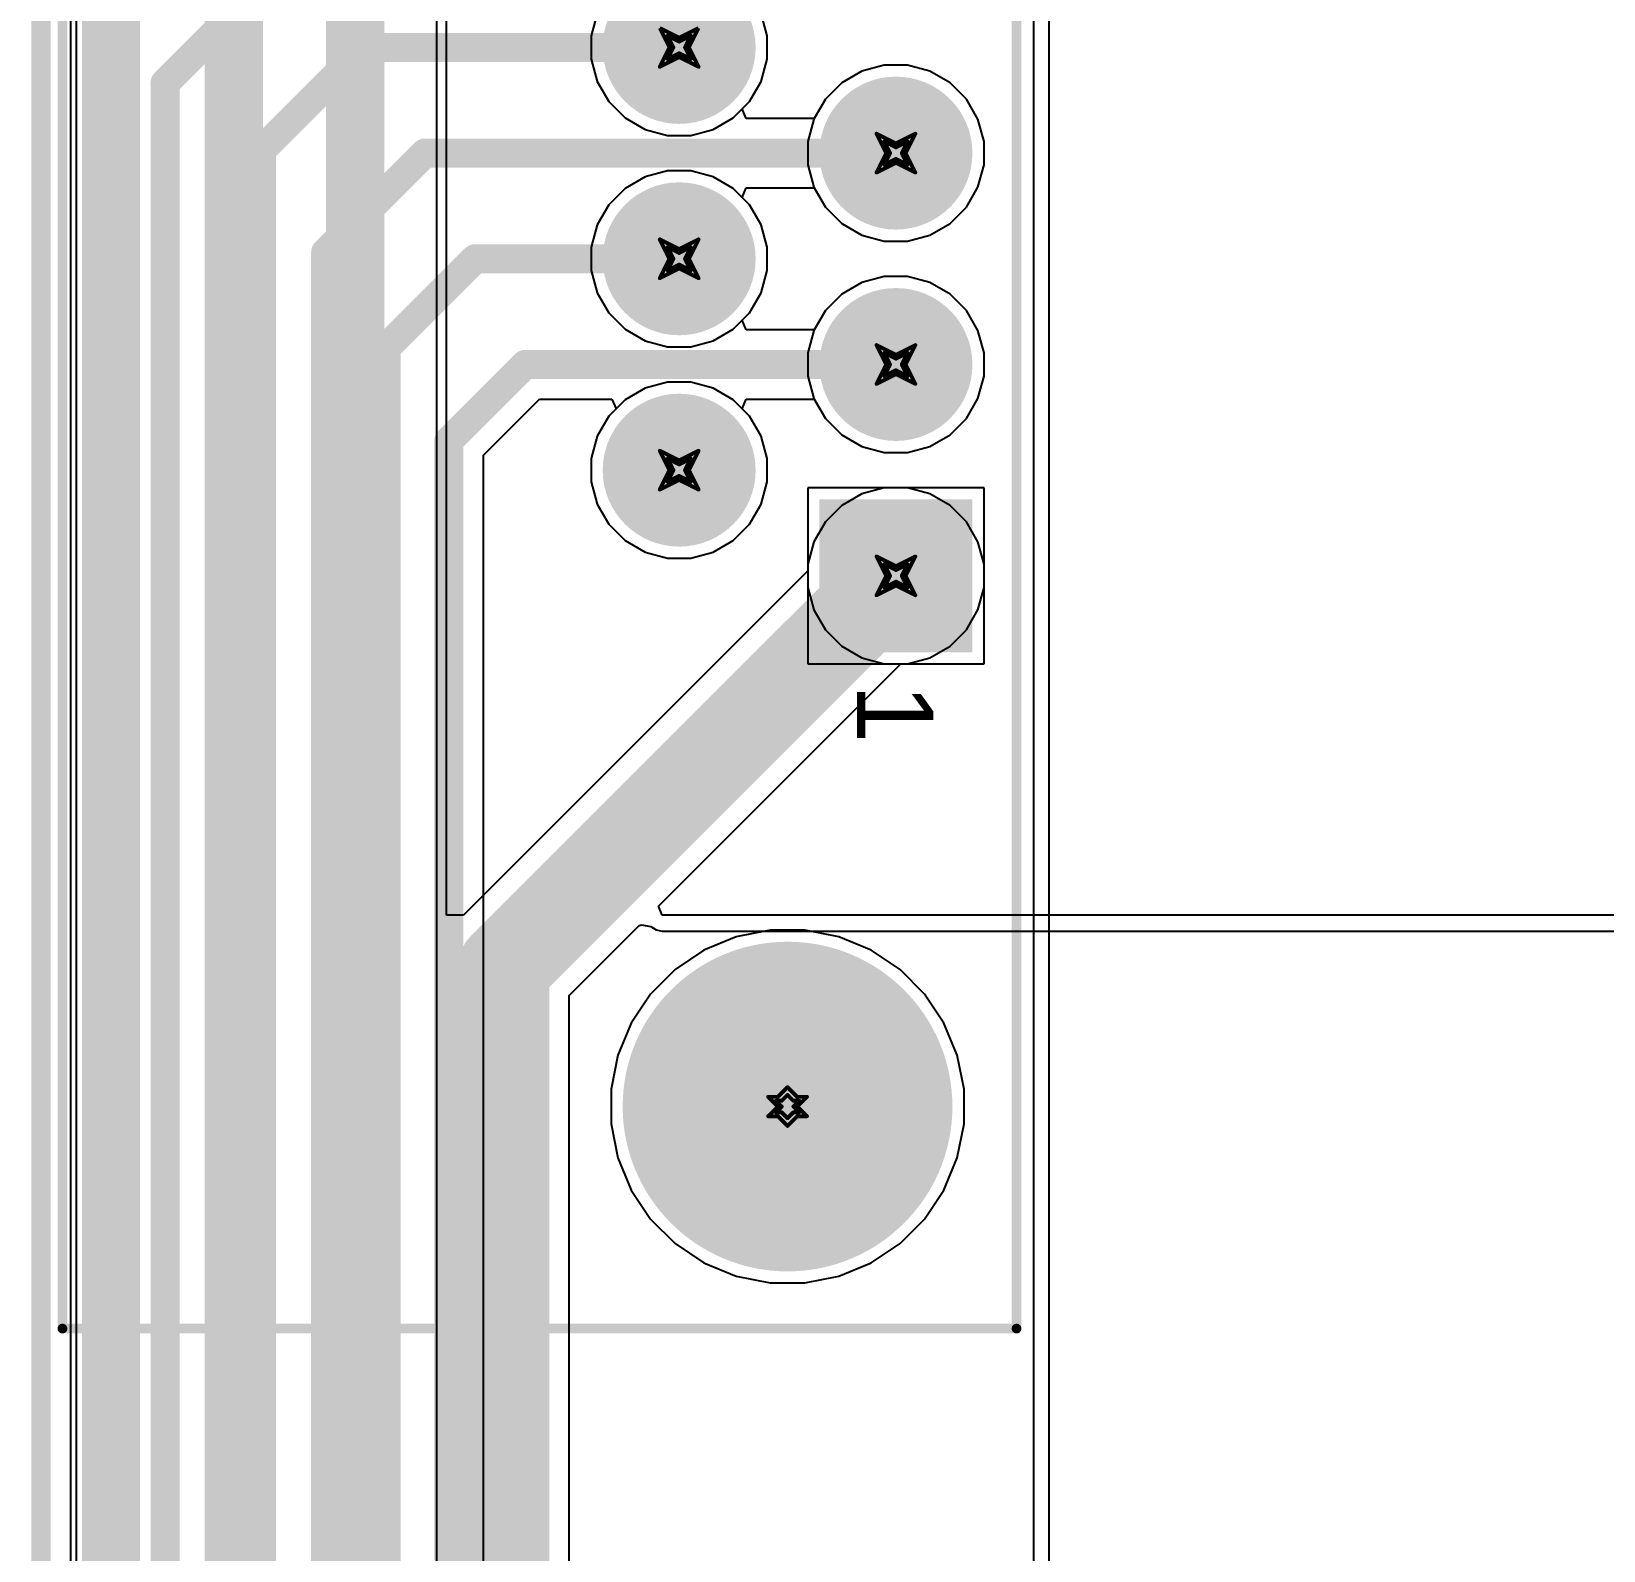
# Model space of a CAD drawing. Header units: inches. Extents: x -7 to 5163, y -3 to 5149.
# Drawn here: x -3.3 to 17.29, y 139.91 to 159.82 of the extents above; entities that cross this region are included whole.
import ezdxf

# ---------------------------------------------------------------- set-up
doc = ezdxf.new("R2010")
doc.units = ezdxf.units.IN
for name, color, linetype in [('Board Outline', 216, 'Continuous'), ('Bottom Layer', 5, 'Continuous'), ('Bottom Solder', 6, 'Continuous'), ('Drill Drawing', 1, 'Continuous'), ('GND', 76, 'Continuous'), ('Multi-Layer', 9, 'Continuous'), ('Pad Holes', 156, 'Continuous'), ('PWR', 16, 'Continuous'), ('Top Layer', 1, 'Continuous'), ('Top Overlay', 2, 'Continuous'), ('Top Solder', 216, 'Continuous')]:
    doc.layers.add(name, color=color, linetype=linetype)
doc.styles.add('Arial', font='', dxfattribs={"height": 0.2})
doc.styles.get('Arial').set_extended_font_data('Arial')

# ---------------------------------------------------------------- blocks, each defined once
blk = doc.blocks.new('A_DF_09_A_KG_T2S_57')
at = {"layer": 'Bottom Layer'}
h = blk.add_hatch(color=5, dxfattribs=at)
edge = h.paths.add_edge_path()
edge.add_arc((0, 1.42), 0.9, 0, 360)
h = blk.add_hatch(color=5, dxfattribs=at)
edge = h.paths.add_edge_path()
edge.add_arc((2.77, 1.42), 0.9, 0, 360)
blk.add_hatch(color=5, dxfattribs=at).paths.add_polyline_path([(4.64, 2.32), (6.44, 2.32), (6.44, 0.52), (4.64, 0.52)])
h = blk.add_hatch(color=5, dxfattribs=at)
edge = h.paths.add_edge_path()
edge.add_arc((12.495, 0), 2.058, 0, 360)
h = blk.add_hatch(color=5, dxfattribs=at)
edge = h.paths.add_edge_path()
edge.add_arc((-1.385, -1.42), 0.9, 0, 360)
h = blk.add_hatch(color=5, dxfattribs=at)
edge = h.paths.add_edge_path()
edge.add_arc((1.385, -1.42), 0.9, 0, 360)
h = blk.add_hatch(color=5, dxfattribs=at)
edge = h.paths.add_edge_path()
edge.add_arc((4.155, -1.42), 0.9, 0, 360)
at = {"layer": 'Bottom Solder'}
h = blk.add_hatch(color=6, dxfattribs=at)
edge = h.paths.add_edge_path()
edge.add_arc((0, 1.42), 1.002, 0, 360)
h = blk.add_hatch(color=6, dxfattribs=at)
edge = h.paths.add_edge_path()
edge.add_arc((2.77, 1.42), 1.002, 0, 360)
blk.add_hatch(color=6, dxfattribs=at).paths.add_polyline_path([(4.538, 2.422), (6.542, 2.422), (6.542, 0.418), (4.538, 0.418)])
h = blk.add_hatch(color=6, dxfattribs=at)
edge = h.paths.add_edge_path()
edge.add_arc((12.495, 0), 2.16, 0, 360)
h = blk.add_hatch(color=6, dxfattribs=at)
edge = h.paths.add_edge_path()
edge.add_arc((-1.385, -1.42), 1.002, 0, 360)
h = blk.add_hatch(color=6, dxfattribs=at)
edge = h.paths.add_edge_path()
edge.add_arc((1.385, -1.42), 1.002, 0, 360)
h = blk.add_hatch(color=6, dxfattribs=at)
edge = h.paths.add_edge_path()
edge.add_arc((4.155, -1.42), 1.002, 0, 360)
at = {"layer": 'GND'}
h = blk.add_hatch(color=76, dxfattribs=at)
edge = h.paths.add_edge_path()
edge.add_arc((0, 1.42), 0.9, 0, 360)
h = blk.add_hatch(color=76, dxfattribs=at)
edge = h.paths.add_edge_path()
edge.add_arc((2.77, 1.42), 0.9, 0, 360)
h = blk.add_hatch(color=76, dxfattribs=at)
edge = h.paths.add_edge_path()
edge.add_arc((5.54, 1.42), 0.9, 0, 360)
h = blk.add_hatch(color=76, dxfattribs=at)
edge = h.paths.add_edge_path()
edge.add_arc((12.495, 0), 2.058, 0, 360)
h = blk.add_hatch(color=76, dxfattribs=at)
edge = h.paths.add_edge_path()
edge.add_arc((-1.385, -1.42), 0.9, 0, 360)
h = blk.add_hatch(color=76, dxfattribs=at)
edge = h.paths.add_edge_path()
edge.add_arc((1.385, -1.42), 0.9, 0, 360)
h = blk.add_hatch(color=76, dxfattribs=at)
edge = h.paths.add_edge_path()
edge.add_arc((4.155, -1.42), 0.9, 0, 360)
at = {"layer": 'Multi-Layer'}
h = blk.add_hatch(color=9, dxfattribs=at)
edge = h.paths.add_edge_path()
edge.add_arc((0, 1.42), 0.9, 0, 360)
h = blk.add_hatch(color=9, dxfattribs=at)
edge = h.paths.add_edge_path()
edge.add_arc((2.77, 1.42), 0.9, 0, 360)
h = blk.add_hatch(color=9, dxfattribs=at)
edge = h.paths.add_edge_path()
edge.add_arc((12.495, 0), 2.058, 0, 360)
h = blk.add_hatch(color=9, dxfattribs=at)
edge = h.paths.add_edge_path()
edge.add_arc((-1.385, -1.42), 0.9, 0, 360)
h = blk.add_hatch(color=9, dxfattribs=at)
edge = h.paths.add_edge_path()
edge.add_arc((1.385, -1.42), 0.9, 0, 360)
h = blk.add_hatch(color=9, dxfattribs=at)
edge = h.paths.add_edge_path()
edge.add_arc((4.155, -1.42), 0.9, 0, 360)
at = {"layer": 'Pad Holes'}
h = blk.add_hatch(color=7, dxfattribs=at)
edge = h.paths.add_edge_path()
edge.add_arc((0, 1.42), 0.525, 0, 360)
h = blk.add_hatch(color=7, dxfattribs=at)
edge = h.paths.add_edge_path()
edge.add_arc((2.77, 1.42), 0.525, 0, 360)
h = blk.add_hatch(color=7, dxfattribs=at)
edge = h.paths.add_edge_path()
edge.add_arc((5.54, 1.42), 0.525, 0, 360)
h = blk.add_hatch(color=7, dxfattribs=at)
edge = h.paths.add_edge_path()
edge.add_arc((12.495, 0), 1.55, 0, 360)
h = blk.add_hatch(color=7, dxfattribs=at)
edge = h.paths.add_edge_path()
edge.add_arc((-1.385, -1.42), 0.525, 0, 360)
h = blk.add_hatch(color=7, dxfattribs=at)
edge = h.paths.add_edge_path()
edge.add_arc((1.385, -1.42), 0.525, 0, 360)
h = blk.add_hatch(color=7, dxfattribs=at)
edge = h.paths.add_edge_path()
edge.add_arc((4.155, -1.42), 0.525, 0, 360)
at = {"layer": 'PWR'}
h = blk.add_hatch(color=16, dxfattribs=at)
edge = h.paths.add_edge_path()
edge.add_arc((0, 1.42), 0.9, 0, 360)
h = blk.add_hatch(color=16, dxfattribs=at)
edge = h.paths.add_edge_path()
edge.add_arc((2.77, 1.42), 0.9, 0, 360)
h = blk.add_hatch(color=16, dxfattribs=at)
edge = h.paths.add_edge_path()
edge.add_arc((5.54, 1.42), 0.9, 0, 360)
h = blk.add_hatch(color=16, dxfattribs=at)
edge = h.paths.add_edge_path()
edge.add_arc((12.495, 0), 2.058, 0, 360)
h = blk.add_hatch(color=16, dxfattribs=at)
edge = h.paths.add_edge_path()
edge.add_arc((-1.385, -1.42), 0.9, 0, 360)
h = blk.add_hatch(color=16, dxfattribs=at)
edge = h.paths.add_edge_path()
edge.add_arc((1.385, -1.42), 0.9, 0, 360)
h = blk.add_hatch(color=16, dxfattribs=at)
edge = h.paths.add_edge_path()
edge.add_arc((4.155, -1.42), 0.9, 0, 360)
at = {"layer": 'Top Layer'}
h = blk.add_hatch(color=1, dxfattribs=at)
edge = h.paths.add_edge_path()
edge.add_arc((0, 1.42), 0.9, 0, 360)
h = blk.add_hatch(color=1, dxfattribs=at)
edge = h.paths.add_edge_path()
edge.add_arc((2.77, 1.42), 0.9, 0, 360)
blk.add_hatch(color=1, dxfattribs=at).paths.add_polyline_path([(4.64, 2.32), (6.44, 2.32), (6.44, 0.52), (4.64, 0.52)])
h = blk.add_hatch(color=1, dxfattribs=at)
edge = h.paths.add_edge_path()
edge.add_arc((12.495, 0), 2.058, 0, 360)
h = blk.add_hatch(color=1, dxfattribs=at)
edge = h.paths.add_edge_path()
edge.add_arc((-1.385, -1.42), 0.9, 0, 360)
h = blk.add_hatch(color=1, dxfattribs=at)
edge = h.paths.add_edge_path()
edge.add_arc((1.385, -1.42), 0.9, 0, 360)
h = blk.add_hatch(color=1, dxfattribs=at)
edge = h.paths.add_edge_path()
edge.add_arc((4.155, -1.42), 0.9, 0, 360)
at = {"layer": 'Top Solder'}
h = blk.add_hatch(color=216, dxfattribs=at)
edge = h.paths.add_edge_path()
edge.add_arc((0, 1.42), 1.002, 0, 360)
h = blk.add_hatch(color=216, dxfattribs=at)
edge = h.paths.add_edge_path()
edge.add_arc((2.77, 1.42), 1.002, 0, 360)
blk.add_hatch(color=216, dxfattribs=at).paths.add_polyline_path([(4.538, 2.422), (6.542, 2.422), (6.542, 0.418), (4.538, 0.418)])
h = blk.add_hatch(color=216, dxfattribs=at)
edge = h.paths.add_edge_path()
edge.add_arc((12.495, 0), 2.16, 0, 360)
h = blk.add_hatch(color=216, dxfattribs=at)
edge = h.paths.add_edge_path()
edge.add_arc((-1.385, -1.42), 1.002, 0, 360)
h = blk.add_hatch(color=216, dxfattribs=at)
edge = h.paths.add_edge_path()
edge.add_arc((1.385, -1.42), 1.002, 0, 360)
h = blk.add_hatch(color=216, dxfattribs=at)
edge = h.paths.add_edge_path()
edge.add_arc((4.155, -1.42), 1.002, 0, 360)
at = {"layer": 'Top Overlay', "const_width": 0.127}
for points in [[(15.405, 3), (-15.405, 3)], [(15.405, -9.5), (15.405, 3)], [(15.405, -9.5), (-15.405, -9.5)]]:
    blk.add_lwpolyline(points, dxfattribs=at)
at = {"layer": 'Top Overlay', "const_width": 0.0635}
for points in [[(15.373, 3, 1), (15.437, 3, 1)], [(15.373, 3, 1), (15.437, 3, 1)], [(15.373, -9.5, 1), (15.437, -9.5, 1)], [(15.373, -9.5, 1), (15.437, -9.5, 1)]]:
    blk.add_lwpolyline(points, format="xyb", close=True, dxfattribs=at)
at = {"layer": 'Top Overlay', "style": 'Arial'}
blk.add_text('1', height=1, dxfattribs=at).set_placement((6.956, 0.911))

msp = doc.modelspace()

# ---------------------------------------------------------------- linework, layer by layer
at = {"layer": 'Board Outline', "const_width": 0.254}
msp.add_lwpolyline([(-3.175, 1.629), (-3.175, 185.698)], dxfattribs=at)
at = {"layer": 'Bottom Layer'}
for p, q in [((-2.718, 176.327), (-2.718, 106.718)), ((2.007, 106.718), (2.007, 176.327)), ((2.134, 148.234), (2.134, 163.982)), ((4.109, 160.052), (4.03, 159.759)), ((6.338, 159.759), (6.259, 160.052)), ((4.03, 159.759), (4.03, 159.455)), ((6.338, 159.455), (6.338, 159.759)), ((4.03, 159.455), (4.109, 159.162)), ((6.259, 159.162), (6.338, 159.455)), ((7.579, 159.297), (7.315, 159.145)), ((7.872, 159.376), (7.579, 159.297)), ((8.176, 159.376), (7.872, 159.376)), ((8.469, 159.297), (8.176, 159.376)), ((8.733, 159.145), (8.469, 159.297)), ((4.109, 159.162), (4.261, 158.898)), ((6.107, 158.898), (6.259, 159.162)), ((7.315, 159.145), (7.101, 158.931)), ((8.947, 158.931), (8.733, 159.145)), ((4.261, 158.898), (4.475, 158.684)), ((5.893, 158.684), (6.107, 158.898)), ((7.101, 158.931), (6.949, 158.667)), ((9.099, 158.667), (8.947, 158.931)), ((4.475, 158.684), (4.739, 158.532)), ((5.629, 158.532), (5.893, 158.684)), ((6.949, 158.667), (6.87, 158.374)), ((9.178, 158.374), (9.099, 158.667)), ((4.739, 158.532), (5.032, 158.453)), ((5.032, 158.453), (5.336, 158.453)), ((5.336, 158.453), (5.629, 158.532)), ((6.87, 158.374), (6.87, 158.07)), ((9.178, 158.07), (9.178, 158.374)), ((5.032, 157.991), (4.739, 157.912)), ((5.336, 157.991), (5.032, 157.991)), ((5.629, 157.912), (5.336, 157.991)), ((6.87, 158.07), (6.949, 157.777)), ((9.099, 157.777), (9.178, 158.07)), ((4.739, 157.912), (4.475, 157.76)), ((5.893, 157.76), (5.629, 157.912)), ((6.949, 157.777), (7.101, 157.513)), ((8.947, 157.513), (9.099, 157.777)), ((4.475, 157.76), (4.261, 157.546)), ((6.107, 157.546), (5.893, 157.76)), ((4.261, 157.546), (4.109, 157.282)), ((6.259, 157.282), (6.107, 157.546)), ((7.101, 157.513), (7.315, 157.299)), ((8.733, 157.299), (8.947, 157.513)), ((4.109, 157.282), (4.03, 156.989)), ((6.338, 156.989), (6.259, 157.282)), ((7.315, 157.299), (7.579, 157.147)), ((8.469, 157.147), (8.733, 157.299)), ((4.03, 156.989), (4.03, 156.685)), ((6.338, 156.685), (6.338, 156.989)), ((7.579, 157.147), (7.872, 157.068)), ((7.872, 157.068), (8.176, 157.068)), ((8.176, 157.068), (8.469, 157.147)), ((4.03, 156.685), (4.109, 156.392)), ((6.259, 156.392), (6.338, 156.685)), ((7.872, 156.606), (7.579, 156.527)), ((8.176, 156.606), (7.872, 156.606)), ((8.469, 156.527), (8.176, 156.606)), ((4.109, 156.392), (4.261, 156.128)), ((6.107, 156.128), (6.259, 156.392)), ((7.315, 156.375), (7.101, 156.161)), ((7.579, 156.527), (7.315, 156.375)), ((8.733, 156.375), (8.469, 156.527)), ((8.947, 156.161), (8.733, 156.375)), ((4.261, 156.128), (4.475, 155.914)), ((5.893, 155.914), (6.107, 156.128)), ((7.101, 156.161), (6.949, 155.897)), ((9.099, 155.897), (8.947, 156.161)), ((4.475, 155.914), (4.739, 155.762)), ((4.739, 155.762), (5.032, 155.683)), ((5.336, 155.683), (5.629, 155.762)), ((5.629, 155.762), (5.893, 155.914)), ((6.949, 155.897), (6.87, 155.604)), ((9.178, 155.604), (9.099, 155.897)), ((5.032, 155.683), (5.336, 155.683)), ((6.87, 155.604), (6.87, 155.3)), ((9.178, 155.3), (9.178, 155.604)), ((6.87, 155.3), (6.949, 155.007)), ((9.099, 155.007), (9.178, 155.3)), ((6.949, 155.007), (7.101, 154.743)), ((8.947, 154.743), (9.099, 155.007)), ((7.101, 154.743), (7.315, 154.529)), ((8.733, 154.529), (8.947, 154.743)), ((7.315, 154.529), (7.579, 154.377)), ((8.469, 154.377), (8.733, 154.529)), ((7.579, 154.377), (7.872, 154.298)), ((7.872, 154.298), (8.176, 154.298)), ((8.176, 154.298), (8.469, 154.377)), ((9.178, 153.836), (6.87, 153.836)), ((6.87, 153.836), (6.87, 152.746)), ((9.178, 151.528), (9.178, 153.836)), ((6.87, 152.746), (2.358, 148.234)), ((4.912, 148.352), (8.088, 151.528)), ((8.088, 151.528), (9.178, 151.528)), ((4.96, 148.234), (4.912, 148.352)), ((2.358, 148.234), (2.134, 148.234)), ((3.742, 147.182), (4.66, 148.1)), ((4.66, 148.1), (4.692, 148.107)), ((4.692, 148.107), (4.814, 148.088)), ((27.813, 148.234), (4.96, 148.234)), ((4.814, 148.088), (4.881, 148.043)), ((4.881, 148.043), (4.96, 148.027)), ((4.96, 148.027), (26.115, 148.027)), ((3.742, 113.163), (3.742, 147.182))]:
    msp.add_line(p, q, dxfattribs=at)
for points, const_width in [([(-2.259, 106.894), (-2.259, 167.776)], 0.762), ([(-0.65, 107.615), (-0.65, 165.768)], 0.762), ([(0.939, 108.098), (0.939, 164.817)], 0.762), ([(2.881, 147.539), (8.024, 152.682)], 1.2), ([(2.881, 112.806), (2.881, 147.539)], 1.2)]:
    msp.add_lwpolyline(points, dxfattribs=dict(at, const_width=const_width))
at = {"layer": 'Bottom Layer', "const_width": 0.6}
for points in [[(7.724, 152.682, 1), (8.324, 152.682, 1)], [(2.581, 147.539, 1), (3.181, 147.539, 1)], [(2.581, 147.539, 1), (3.181, 147.539, 1)]]:
    msp.add_lwpolyline(points, format="xyb", close=True, dxfattribs=at)
at = {"layer": 'Drill Drawing', "const_width": 0.0508}
for points in [[(4.93, 159.861), (5.184, 159.734)], [(4.93, 159.861), (5.057, 159.607)], [(5.184, 159.734), (5.438, 159.861)], [(5.311, 159.607), (5.438, 159.861)], [(4.93, 159.353), (5.057, 159.607)], [(5.032, 159.759), (5.184, 159.683)], [(5.032, 159.759), (5.108, 159.607)], [(5.032, 159.455), (5.108, 159.607)], [(5.184, 159.683), (5.336, 159.759)], [(5.26, 159.607), (5.336, 159.759)], [(5.26, 159.607), (5.336, 159.455)], [(5.311, 159.607), (5.438, 159.353)], [(4.93, 159.353), (5.184, 159.48)], [(5.032, 159.455), (5.184, 159.531)], [(5.184, 159.531), (5.336, 159.455)], [(5.184, 159.48), (5.438, 159.353)], [(7.77, 158.476), (8.024, 158.349)], [(7.77, 158.476), (7.897, 158.222)], [(7.872, 158.374), (8.024, 158.298)], [(7.872, 158.374), (7.948, 158.222)], [(8.024, 158.349), (8.278, 158.476)], [(8.024, 158.298), (8.176, 158.374)], [(8.1, 158.222), (8.176, 158.374)], [(8.151, 158.222), (8.278, 158.476)], [(7.77, 157.968), (7.897, 158.222)], [(7.872, 158.07), (7.948, 158.222)], [(8.1, 158.222), (8.176, 158.07)], [(8.151, 158.222), (8.278, 157.968)], [(7.77, 157.968), (8.024, 158.095)], [(7.872, 158.07), (8.024, 158.146)], [(8.024, 158.146), (8.176, 158.07)], [(8.024, 158.095), (8.278, 157.968)], [(4.93, 157.091), (5.184, 156.964)], [(4.93, 157.091), (5.057, 156.837)], [(5.032, 156.989), (5.184, 156.913)], [(5.032, 156.989), (5.108, 156.837)], [(5.184, 156.964), (5.438, 157.091)], [(5.184, 156.913), (5.336, 156.989)], [(5.26, 156.837), (5.336, 156.989)], [(5.311, 156.837), (5.438, 157.091)], [(4.93, 156.583), (5.057, 156.837)], [(5.032, 156.685), (5.108, 156.837)], [(5.032, 156.685), (5.184, 156.761)], [(5.184, 156.761), (5.336, 156.685)], [(5.26, 156.837), (5.336, 156.685)], [(5.311, 156.837), (5.438, 156.583)], [(4.93, 156.583), (5.184, 156.71)], [(5.184, 156.71), (5.438, 156.583)], [(7.77, 155.706), (8.024, 155.579)], [(7.77, 155.706), (7.897, 155.452)], [(8.024, 155.579), (8.278, 155.706)], [(8.151, 155.452), (8.278, 155.706)], [(7.872, 155.604), (8.024, 155.528)], [(7.872, 155.604), (7.948, 155.452)], [(8.024, 155.528), (8.176, 155.604)], [(8.1, 155.452), (8.176, 155.604)], [(7.77, 155.198), (7.897, 155.452)], [(7.77, 155.198), (8.024, 155.325)], [(7.872, 155.3), (7.948, 155.452)], [(7.872, 155.3), (8.024, 155.376)], [(8.024, 155.376), (8.176, 155.3)], [(8.024, 155.325), (8.278, 155.198)], [(8.1, 155.452), (8.176, 155.3)], [(8.151, 155.452), (8.278, 155.198)], [(4.93, 154.321), (5.184, 154.194)], [(4.93, 154.321), (5.057, 154.067)], [(5.184, 154.194), (5.438, 154.321)], [(5.311, 154.067), (5.438, 154.321)], [(4.93, 153.813), (5.057, 154.067)], [(5.032, 154.219), (5.184, 154.143)], [(5.032, 154.219), (5.108, 154.067)], [(5.032, 153.915), (5.108, 154.067)], [(5.184, 154.143), (5.336, 154.219)], [(5.26, 154.067), (5.336, 154.219)], [(5.26, 154.067), (5.336, 153.915)], [(5.311, 154.067), (5.438, 153.813)], [(4.93, 153.813), (5.184, 153.94)], [(5.032, 153.915), (5.184, 153.991)], [(5.184, 153.991), (5.336, 153.915)], [(5.184, 153.94), (5.438, 153.813)], [(7.77, 152.936), (8.024, 152.809)], [(7.77, 152.936), (7.897, 152.682)], [(7.872, 152.834), (8.024, 152.758)], [(7.872, 152.834), (7.948, 152.682)], [(8.024, 152.809), (8.278, 152.936)], [(8.024, 152.758), (8.176, 152.834)], [(8.1, 152.682), (8.176, 152.834)], [(8.151, 152.682), (8.278, 152.936)], [(7.77, 152.428), (7.897, 152.682)], [(7.872, 152.53), (7.948, 152.682)], [(7.872, 152.53), (8.024, 152.606)], [(8.024, 152.606), (8.176, 152.53)], [(8.1, 152.682), (8.176, 152.53)], [(8.151, 152.682), (8.278, 152.428)], [(7.77, 152.428), (8.024, 152.555)], [(8.024, 152.555), (8.278, 152.428)], [(6.35, 145.854), (6.477, 145.727)], [(6.35, 145.854), (6.477, 145.854)], [(6.452, 145.803), (6.528, 145.727)], [(6.452, 145.803), (6.528, 145.803)], [(6.477, 145.854), (6.604, 145.981)], [(6.528, 145.803), (6.604, 145.879)], [(6.604, 145.981), (6.731, 145.854)], [(6.604, 145.879), (6.68, 145.803)], [(6.68, 145.803), (6.756, 145.803)], [(6.68, 145.727), (6.756, 145.803)], [(6.731, 145.854), (6.858, 145.854)], [(6.731, 145.727), (6.858, 145.854)], [(6.35, 145.6), (6.477, 145.727)], [(6.35, 145.6), (6.477, 145.6)], [(6.452, 145.651), (6.528, 145.727)], [(6.452, 145.651), (6.528, 145.651)], [(6.477, 145.6), (6.604, 145.473)], [(6.528, 145.651), (6.604, 145.575)], [(6.604, 145.575), (6.68, 145.651)], [(6.604, 145.473), (6.731, 145.6)], [(6.68, 145.727), (6.756, 145.651)], [(6.68, 145.651), (6.756, 145.651)], [(6.731, 145.727), (6.858, 145.6)], [(6.731, 145.6), (6.858, 145.6)]]:
    msp.add_lwpolyline(points, dxfattribs=at)
at = {"layer": 'Drill Drawing', "const_width": 0.0254}
for points in [[(5.019, 159.759, 1), (5.044, 159.759, 1)], [(5.019, 159.759, 1), (5.044, 159.759, 1)], [(5.044, 159.607, 1), (5.07, 159.607, 1)], [(5.044, 159.607, 1), (5.07, 159.607, 1)], [(5.095, 159.607, 1), (5.121, 159.607, 1)], [(5.095, 159.607, 1), (5.121, 159.607, 1)], [(5.171, 159.734, 1), (5.197, 159.734, 1)], [(5.171, 159.734, 1), (5.197, 159.734, 1)], [(5.171, 159.683, 1), (5.197, 159.683, 1)], [(5.171, 159.683, 1), (5.197, 159.683, 1)], [(5.248, 159.607, 1), (5.273, 159.607, 1)], [(5.248, 159.607, 1), (5.273, 159.607, 1)], [(5.298, 159.607, 1), (5.324, 159.607, 1)], [(5.298, 159.607, 1), (5.324, 159.607, 1)], [(5.324, 159.759, 1), (5.349, 159.759, 1)], [(5.324, 159.759, 1), (5.349, 159.759, 1)], [(5.019, 159.455, 1), (5.044, 159.455, 1)], [(5.019, 159.455, 1), (5.044, 159.455, 1)], [(5.171, 159.531, 1), (5.197, 159.531, 1)], [(5.171, 159.531, 1), (5.197, 159.531, 1)], [(5.171, 159.48, 1), (5.197, 159.48, 1)], [(5.171, 159.48, 1), (5.197, 159.48, 1)], [(5.324, 159.455, 1), (5.349, 159.455, 1)], [(5.324, 159.455, 1), (5.349, 159.455, 1)], [(4.917, 159.353, 1), (4.943, 159.353, 1)], [(4.917, 159.353, 1), (4.943, 159.353, 1)], [(5.425, 159.353, 1), (5.451, 159.353, 1)], [(5.425, 159.353, 1), (5.451, 159.353, 1)], [(7.757, 158.476, 1), (7.783, 158.476, 1)], [(7.757, 158.476, 1), (7.783, 158.476, 1)], [(7.859, 158.374, 1), (7.884, 158.374, 1)], [(7.859, 158.374, 1), (7.884, 158.374, 1)], [(8.164, 158.374, 1), (8.189, 158.374, 1)], [(8.164, 158.374, 1), (8.189, 158.374, 1)], [(8.265, 158.476, 1), (8.291, 158.476, 1)], [(8.265, 158.476, 1), (8.291, 158.476, 1)], [(7.884, 158.222, 1), (7.91, 158.222, 1)], [(7.884, 158.222, 1), (7.91, 158.222, 1)], [(7.935, 158.222, 1), (7.961, 158.222, 1)], [(7.935, 158.222, 1), (7.961, 158.222, 1)], [(8.011, 158.349, 1), (8.037, 158.349, 1)], [(8.011, 158.349, 1), (8.037, 158.349, 1)], [(8.011, 158.298, 1), (8.037, 158.298, 1)], [(8.011, 158.298, 1), (8.037, 158.298, 1)], [(8.088, 158.222, 1), (8.113, 158.222, 1)], [(8.088, 158.222, 1), (8.113, 158.222, 1)], [(8.138, 158.222, 1), (8.164, 158.222, 1)], [(8.138, 158.222, 1), (8.164, 158.222, 1)], [(7.757, 157.968, 1), (7.783, 157.968, 1)], [(7.757, 157.968, 1), (7.783, 157.968, 1)], [(7.859, 158.07, 1), (7.884, 158.07, 1)], [(7.859, 158.07, 1), (7.884, 158.07, 1)], [(8.011, 158.146, 1), (8.037, 158.146, 1)], [(8.011, 158.146, 1), (8.037, 158.146, 1)], [(8.011, 158.095, 1), (8.037, 158.095, 1)], [(8.011, 158.095, 1), (8.037, 158.095, 1)], [(8.164, 158.07, 1), (8.189, 158.07, 1)], [(8.164, 158.07, 1), (8.189, 158.07, 1)], [(8.265, 157.968, 1), (8.291, 157.968, 1)], [(8.265, 157.968, 1), (8.291, 157.968, 1)], [(4.917, 157.091, 1), (4.943, 157.091, 1)], [(4.917, 157.091, 1), (4.943, 157.091, 1)], [(5.019, 156.989, 1), (5.044, 156.989, 1)], [(5.019, 156.989, 1), (5.044, 156.989, 1)], [(5.171, 156.964, 1), (5.197, 156.964, 1)], [(5.171, 156.964, 1), (5.197, 156.964, 1)], [(5.324, 156.989, 1), (5.349, 156.989, 1)], [(5.324, 156.989, 1), (5.349, 156.989, 1)], [(5.425, 157.091, 1), (5.451, 157.091, 1)], [(5.425, 157.091, 1), (5.451, 157.091, 1)], [(5.044, 156.837, 1), (5.07, 156.837, 1)], [(5.044, 156.837, 1), (5.07, 156.837, 1)], [(5.095, 156.837, 1), (5.121, 156.837, 1)], [(5.095, 156.837, 1), (5.121, 156.837, 1)], [(5.171, 156.913, 1), (5.197, 156.913, 1)], [(5.171, 156.913, 1), (5.197, 156.913, 1)], [(5.171, 156.761, 1), (5.197, 156.761, 1)], [(5.171, 156.761, 1), (5.197, 156.761, 1)], [(5.248, 156.837, 1), (5.273, 156.837, 1)], [(5.248, 156.837, 1), (5.273, 156.837, 1)], [(5.298, 156.837, 1), (5.324, 156.837, 1)], [(5.298, 156.837, 1), (5.324, 156.837, 1)], [(4.917, 156.583, 1), (4.943, 156.583, 1)], [(4.917, 156.583, 1), (4.943, 156.583, 1)], [(5.019, 156.685, 1), (5.044, 156.685, 1)], [(5.019, 156.685, 1), (5.044, 156.685, 1)], [(5.171, 156.71, 1), (5.197, 156.71, 1)], [(5.171, 156.71, 1), (5.197, 156.71, 1)], [(5.324, 156.685, 1), (5.349, 156.685, 1)], [(5.324, 156.685, 1), (5.349, 156.685, 1)], [(5.425, 156.583, 1), (5.451, 156.583, 1)], [(5.425, 156.583, 1), (5.451, 156.583, 1)], [(7.757, 155.706, 1), (7.783, 155.706, 1)], [(7.757, 155.706, 1), (7.783, 155.706, 1)], [(8.265, 155.706, 1), (8.291, 155.706, 1)], [(8.265, 155.706, 1), (8.291, 155.706, 1)], [(7.859, 155.604, 1), (7.884, 155.604, 1)], [(7.859, 155.604, 1), (7.884, 155.604, 1)], [(8.011, 155.579, 1), (8.037, 155.579, 1)], [(8.011, 155.579, 1), (8.037, 155.579, 1)], [(8.011, 155.528, 1), (8.037, 155.528, 1)], [(8.011, 155.528, 1), (8.037, 155.528, 1)], [(8.164, 155.604, 1), (8.189, 155.604, 1)], [(8.164, 155.604, 1), (8.189, 155.604, 1)], [(7.859, 155.3, 1), (7.884, 155.3, 1)], [(7.859, 155.3, 1), (7.884, 155.3, 1)], [(7.884, 155.452, 1), (7.91, 155.452, 1)], [(7.884, 155.452, 1), (7.91, 155.452, 1)], [(7.935, 155.452, 1), (7.961, 155.452, 1)], [(7.935, 155.452, 1), (7.961, 155.452, 1)], [(8.011, 155.376, 1), (8.037, 155.376, 1)], [(8.011, 155.376, 1), (8.037, 155.376, 1)], [(8.011, 155.325, 1), (8.037, 155.325, 1)], [(8.011, 155.325, 1), (8.037, 155.325, 1)], [(8.088, 155.452, 1), (8.113, 155.452, 1)], [(8.088, 155.452, 1), (8.113, 155.452, 1)], [(8.138, 155.452, 1), (8.164, 155.452, 1)], [(8.138, 155.452, 1), (8.164, 155.452, 1)], [(8.164, 155.3, 1), (8.189, 155.3, 1)], [(8.164, 155.3, 1), (8.189, 155.3, 1)], [(7.757, 155.198, 1), (7.783, 155.198, 1)], [(7.757, 155.198, 1), (7.783, 155.198, 1)], [(8.265, 155.198, 1), (8.291, 155.198, 1)], [(8.265, 155.198, 1), (8.291, 155.198, 1)], [(4.917, 154.321, 1), (4.943, 154.321, 1)], [(4.917, 154.321, 1), (4.943, 154.321, 1)], [(5.425, 154.321, 1), (5.451, 154.321, 1)], [(5.425, 154.321, 1), (5.451, 154.321, 1)], [(5.019, 154.219, 1), (5.044, 154.219, 1)], [(5.019, 154.219, 1), (5.044, 154.219, 1)], [(5.044, 154.067, 1), (5.07, 154.067, 1)], [(5.044, 154.067, 1), (5.07, 154.067, 1)], [(5.095, 154.067, 1), (5.121, 154.067, 1)], [(5.095, 154.067, 1), (5.121, 154.067, 1)], [(5.171, 154.194, 1), (5.197, 154.194, 1)], [(5.171, 154.194, 1), (5.197, 154.194, 1)], [(5.171, 154.143, 1), (5.197, 154.143, 1)], [(5.171, 154.143, 1), (5.197, 154.143, 1)], [(5.248, 154.067, 1), (5.273, 154.067, 1)], [(5.248, 154.067, 1), (5.273, 154.067, 1)], [(5.298, 154.067, 1), (5.324, 154.067, 1)], [(5.298, 154.067, 1), (5.324, 154.067, 1)], [(5.324, 154.219, 1), (5.349, 154.219, 1)], [(5.324, 154.219, 1), (5.349, 154.219, 1)], [(5.019, 153.915, 1), (5.044, 153.915, 1)], [(5.019, 153.915, 1), (5.044, 153.915, 1)], [(5.171, 153.991, 1), (5.197, 153.991, 1)], [(5.171, 153.991, 1), (5.197, 153.991, 1)], [(5.171, 153.94, 1), (5.197, 153.94, 1)], [(5.171, 153.94, 1), (5.197, 153.94, 1)], [(5.324, 153.915, 1), (5.349, 153.915, 1)], [(5.324, 153.915, 1), (5.349, 153.915, 1)], [(4.917, 153.813, 1), (4.943, 153.813, 1)], [(4.917, 153.813, 1), (4.943, 153.813, 1)], [(5.425, 153.813, 1), (5.451, 153.813, 1)], [(5.425, 153.813, 1), (5.451, 153.813, 1)], [(7.757, 152.936, 1), (7.783, 152.936, 1)], [(7.757, 152.936, 1), (7.783, 152.936, 1)], [(7.859, 152.834, 1), (7.884, 152.834, 1)], [(7.859, 152.834, 1), (7.884, 152.834, 1)], [(8.011, 152.809, 1), (8.037, 152.809, 1)], [(8.011, 152.809, 1), (8.037, 152.809, 1)], [(8.164, 152.834, 1), (8.189, 152.834, 1)], [(8.164, 152.834, 1), (8.189, 152.834, 1)], [(8.265, 152.936, 1), (8.291, 152.936, 1)], [(8.265, 152.936, 1), (8.291, 152.936, 1)], [(7.884, 152.682, 1), (7.91, 152.682, 1)], [(7.884, 152.682, 1), (7.91, 152.682, 1)], [(7.935, 152.682, 1), (7.961, 152.682, 1)], [(7.935, 152.682, 1), (7.961, 152.682, 1)], [(8.011, 152.758, 1), (8.037, 152.758, 1)], [(8.011, 152.758, 1), (8.037, 152.758, 1)], [(8.011, 152.606, 1), (8.037, 152.606, 1)], [(8.011, 152.606, 1), (8.037, 152.606, 1)], [(8.088, 152.682, 1), (8.113, 152.682, 1)], [(8.088, 152.682, 1), (8.113, 152.682, 1)], [(8.138, 152.682, 1), (8.164, 152.682, 1)], [(8.138, 152.682, 1), (8.164, 152.682, 1)], [(7.757, 152.428, 1), (7.783, 152.428, 1)], [(7.757, 152.428, 1), (7.783, 152.428, 1)], [(7.859, 152.53, 1), (7.884, 152.53, 1)], [(7.859, 152.53, 1), (7.884, 152.53, 1)], [(8.011, 152.555, 1), (8.037, 152.555, 1)], [(8.011, 152.555, 1), (8.037, 152.555, 1)], [(8.164, 152.53, 1), (8.189, 152.53, 1)], [(8.164, 152.53, 1), (8.189, 152.53, 1)], [(8.265, 152.428, 1), (8.291, 152.428, 1)], [(8.265, 152.428, 1), (8.291, 152.428, 1)], [(6.337, 145.854, 1), (6.363, 145.854, 1)], [(6.337, 145.854, 1), (6.363, 145.854, 1)], [(6.439, 145.803, 1), (6.464, 145.803, 1)], [(6.439, 145.803, 1), (6.464, 145.803, 1)], [(6.464, 145.854, 1), (6.49, 145.854, 1)], [(6.464, 145.854, 1), (6.49, 145.854, 1)], [(6.515, 145.803, 1), (6.541, 145.803, 1)], [(6.515, 145.803, 1), (6.541, 145.803, 1)], [(6.591, 145.981, 1), (6.617, 145.981, 1)], [(6.591, 145.981, 1), (6.617, 145.981, 1)], [(6.591, 145.879, 1), (6.617, 145.879, 1)], [(6.591, 145.879, 1), (6.617, 145.879, 1)], [(6.668, 145.803, 1), (6.693, 145.803, 1)], [(6.668, 145.803, 1), (6.693, 145.803, 1)], [(6.718, 145.854, 1), (6.744, 145.854, 1)], [(6.718, 145.854, 1), (6.744, 145.854, 1)], [(6.744, 145.803, 1), (6.769, 145.803, 1)], [(6.744, 145.803, 1), (6.769, 145.803, 1)], [(6.845, 145.854, 1), (6.871, 145.854, 1)], [(6.845, 145.854, 1), (6.871, 145.854, 1)], [(6.337, 145.6, 1), (6.363, 145.6, 1)], [(6.337, 145.6, 1), (6.363, 145.6, 1)], [(6.439, 145.651, 1), (6.464, 145.651, 1)], [(6.439, 145.651, 1), (6.464, 145.651, 1)], [(6.464, 145.727, 1), (6.49, 145.727, 1)], [(6.464, 145.727, 1), (6.49, 145.727, 1)], [(6.464, 145.6, 1), (6.49, 145.6, 1)], [(6.464, 145.6, 1), (6.49, 145.6, 1)], [(6.515, 145.727, 1), (6.541, 145.727, 1)], [(6.515, 145.727, 1), (6.541, 145.727, 1)], [(6.515, 145.651, 1), (6.541, 145.651, 1)], [(6.515, 145.651, 1), (6.541, 145.651, 1)], [(6.668, 145.727, 1), (6.693, 145.727, 1)], [(6.668, 145.727, 1), (6.693, 145.727, 1)], [(6.668, 145.651, 1), (6.693, 145.651, 1)], [(6.668, 145.651, 1), (6.693, 145.651, 1)], [(6.718, 145.727, 1), (6.744, 145.727, 1)], [(6.718, 145.727, 1), (6.744, 145.727, 1)], [(6.718, 145.6, 1), (6.744, 145.6, 1)], [(6.718, 145.6, 1), (6.744, 145.6, 1)], [(6.744, 145.651, 1), (6.769, 145.651, 1)], [(6.744, 145.651, 1), (6.769, 145.651, 1)], [(6.845, 145.6, 1), (6.871, 145.6, 1)], [(6.845, 145.6, 1), (6.871, 145.6, 1)], [(6.591, 145.575, 1), (6.617, 145.575, 1)], [(6.591, 145.575, 1), (6.617, 145.575, 1)], [(6.591, 145.473, 1), (6.617, 145.473, 1)], [(6.591, 145.473, 1), (6.617, 145.473, 1)]]:
    msp.add_lwpolyline(points, format="xyb", close=True, dxfattribs=at)
at = {"layer": 'GND'}
for p, q in [((-2.787, 1.629), (-2.787, 185.698)), ((4.109, 160.052), (4.03, 159.759)), ((6.338, 159.759), (6.259, 160.052)), ((4.03, 159.759), (4.03, 159.455)), ((6.338, 159.455), (6.338, 159.759)), ((4.03, 159.455), (4.109, 159.162)), ((6.259, 159.162), (6.338, 159.455)), ((7.579, 159.297), (7.315, 159.145)), ((7.872, 159.376), (7.579, 159.297)), ((8.176, 159.376), (7.872, 159.376)), ((8.469, 159.297), (8.176, 159.376)), ((8.733, 159.145), (8.469, 159.297)), ((4.109, 159.162), (4.261, 158.898)), ((6.107, 158.898), (6.259, 159.162)), ((7.315, 159.145), (7.101, 158.931)), ((8.947, 158.931), (8.733, 159.145)), ((4.261, 158.898), (4.475, 158.684)), ((5.893, 158.684), (6.107, 158.898)), ((7.101, 158.931), (6.949, 158.667)), ((9.099, 158.667), (8.947, 158.931)), ((4.475, 158.684), (4.739, 158.532)), ((5.629, 158.532), (5.893, 158.684)), ((6.949, 158.667), (6.87, 158.374)), ((9.178, 158.374), (9.099, 158.667)), ((4.739, 158.532), (5.032, 158.453)), ((5.032, 158.453), (5.336, 158.453)), ((5.336, 158.453), (5.629, 158.532)), ((6.87, 158.374), (6.87, 158.07)), ((9.178, 158.07), (9.178, 158.374)), ((5.032, 157.991), (4.739, 157.912)), ((5.336, 157.991), (5.032, 157.991)), ((5.629, 157.912), (5.336, 157.991)), ((6.87, 158.07), (6.949, 157.777)), ((9.099, 157.777), (9.178, 158.07)), ((4.739, 157.912), (4.475, 157.76)), ((5.893, 157.76), (5.629, 157.912)), ((6.949, 157.777), (7.101, 157.513)), ((8.947, 157.513), (9.099, 157.777)), ((4.475, 157.76), (4.261, 157.546)), ((6.107, 157.546), (5.893, 157.76)), ((4.261, 157.546), (4.109, 157.282)), ((6.259, 157.282), (6.107, 157.546)), ((7.101, 157.513), (7.315, 157.299)), ((8.733, 157.299), (8.947, 157.513)), ((4.109, 157.282), (4.03, 156.989)), ((6.338, 156.989), (6.259, 157.282)), ((7.315, 157.299), (7.579, 157.147)), ((8.469, 157.147), (8.733, 157.299)), ((4.03, 156.989), (4.03, 156.685)), ((6.338, 156.685), (6.338, 156.989)), ((7.579, 157.147), (7.872, 157.068)), ((7.872, 157.068), (8.176, 157.068)), ((8.176, 157.068), (8.469, 157.147)), ((4.03, 156.685), (4.109, 156.392)), ((6.259, 156.392), (6.338, 156.685)), ((7.872, 156.606), (7.579, 156.527)), ((8.176, 156.606), (7.872, 156.606)), ((8.469, 156.527), (8.176, 156.606)), ((4.109, 156.392), (4.261, 156.128)), ((6.107, 156.128), (6.259, 156.392)), ((7.315, 156.375), (7.101, 156.161)), ((7.579, 156.527), (7.315, 156.375)), ((8.733, 156.375), (8.469, 156.527)), ((8.947, 156.161), (8.733, 156.375)), ((4.261, 156.128), (4.475, 155.914)), ((5.893, 155.914), (6.107, 156.128)), ((7.101, 156.161), (6.949, 155.897)), ((9.099, 155.897), (8.947, 156.161)), ((4.475, 155.914), (4.739, 155.762)), ((4.739, 155.762), (5.032, 155.683)), ((5.336, 155.683), (5.629, 155.762)), ((5.629, 155.762), (5.893, 155.914)), ((6.949, 155.897), (6.87, 155.604)), ((9.178, 155.604), (9.099, 155.897)), ((5.032, 155.683), (5.336, 155.683)), ((6.87, 155.604), (6.87, 155.3)), ((9.178, 155.3), (9.178, 155.604)), ((4.739, 155.142), (4.475, 154.99)), ((5.032, 155.221), (4.739, 155.142)), ((5.336, 155.221), (5.032, 155.221)), ((5.629, 155.142), (5.336, 155.221)), ((5.893, 154.99), (5.629, 155.142)), ((6.87, 155.3), (6.949, 155.007)), ((9.099, 155.007), (9.178, 155.3)), ((4.475, 154.99), (4.261, 154.776)), ((6.107, 154.776), (5.893, 154.99)), ((6.949, 155.007), (7.101, 154.743)), ((8.947, 154.743), (9.099, 155.007)), ((4.261, 154.776), (4.109, 154.512)), ((6.259, 154.512), (6.107, 154.776)), ((7.101, 154.743), (7.315, 154.529)), ((8.733, 154.529), (8.947, 154.743)), ((4.109, 154.512), (4.03, 154.219)), ((6.338, 154.219), (6.259, 154.512)), ((7.315, 154.529), (7.579, 154.377)), ((8.469, 154.377), (8.733, 154.529)), ((7.579, 154.377), (7.872, 154.298)), ((7.872, 154.298), (8.176, 154.298)), ((8.176, 154.298), (8.469, 154.377)), ((4.03, 154.219), (4.03, 153.915)), ((6.338, 153.915), (6.338, 154.219)), ((4.03, 153.915), (4.109, 153.622)), ((6.259, 153.622), (6.338, 153.915)), ((7.579, 153.757), (7.315, 153.605)), ((7.872, 153.836), (7.579, 153.757)), ((8.176, 153.836), (7.872, 153.836)), ((8.469, 153.757), (8.176, 153.836)), ((8.733, 153.605), (8.469, 153.757)), ((4.109, 153.622), (4.261, 153.358)), ((6.107, 153.358), (6.259, 153.622)), ((7.315, 153.605), (7.101, 153.391)), ((8.947, 153.391), (8.733, 153.605)), ((4.261, 153.358), (4.475, 153.144)), ((5.893, 153.144), (6.107, 153.358)), ((7.101, 153.391), (6.949, 153.127)), ((9.099, 153.127), (8.947, 153.391)), ((4.475, 153.144), (4.739, 152.992)), ((5.629, 152.992), (5.893, 153.144)), ((6.949, 153.127), (6.87, 152.834)), ((9.178, 152.834), (9.099, 153.127)), ((4.739, 152.992), (5.032, 152.913)), ((5.032, 152.913), (5.336, 152.913)), ((5.336, 152.913), (5.629, 152.992)), ((6.87, 152.834), (6.87, 152.53)), ((9.178, 152.53), (9.178, 152.834)), ((6.87, 152.53), (6.949, 152.237)), ((9.099, 152.237), (9.178, 152.53)), ((6.949, 152.237), (7.101, 151.973)), ((8.947, 151.973), (9.099, 152.237)), ((7.101, 151.973), (7.315, 151.759)), ((8.733, 151.759), (8.947, 151.973)), ((7.315, 151.759), (7.579, 151.607)), ((7.579, 151.607), (7.872, 151.528)), ((8.176, 151.528), (8.469, 151.607)), ((8.469, 151.607), (8.733, 151.759)), ((7.872, 151.528), (8.176, 151.528))]:
    msp.add_line(p, q, dxfattribs=at)
at = {"layer": 'PWR'}
for p, q in [((-2.787, 120.066), (-2.787, 185.698)), ((4.109, 160.052), (4.03, 159.759)), ((6.338, 159.759), (6.259, 160.052)), ((4.03, 159.759), (4.03, 159.455)), ((6.338, 159.455), (6.338, 159.759)), ((4.03, 159.455), (4.109, 159.162)), ((6.259, 159.162), (6.338, 159.455)), ((7.579, 159.297), (7.315, 159.145)), ((7.872, 159.376), (7.579, 159.297)), ((8.176, 159.376), (7.872, 159.376)), ((8.469, 159.297), (8.176, 159.376)), ((8.733, 159.145), (8.469, 159.297)), ((4.109, 159.162), (4.261, 158.898)), ((6.107, 158.898), (6.259, 159.162)), ((7.315, 159.145), (7.101, 158.931)), ((8.947, 158.931), (8.733, 159.145)), ((4.261, 158.898), (4.475, 158.684)), ((5.893, 158.684), (6.107, 158.898)), ((7.101, 158.931), (6.949, 158.667)), ((9.099, 158.667), (8.947, 158.931)), ((4.475, 158.684), (4.739, 158.532)), ((5.629, 158.532), (5.893, 158.684)), ((6.949, 158.667), (6.87, 158.374)), ((9.178, 158.374), (9.099, 158.667)), ((4.739, 158.532), (5.032, 158.453)), ((5.032, 158.453), (5.336, 158.453)), ((5.336, 158.453), (5.629, 158.532)), ((6.87, 158.374), (6.87, 158.07)), ((9.178, 158.07), (9.178, 158.374)), ((5.032, 157.991), (4.739, 157.912)), ((5.336, 157.991), (5.032, 157.991)), ((5.629, 157.912), (5.336, 157.991)), ((6.87, 158.07), (6.949, 157.777)), ((9.099, 157.777), (9.178, 158.07)), ((4.739, 157.912), (4.475, 157.76)), ((5.893, 157.76), (5.629, 157.912)), ((6.949, 157.777), (7.101, 157.513)), ((8.947, 157.513), (9.099, 157.777)), ((4.475, 157.76), (4.261, 157.546)), ((6.107, 157.546), (5.893, 157.76)), ((4.261, 157.546), (4.109, 157.282)), ((6.259, 157.282), (6.107, 157.546)), ((7.101, 157.513), (7.315, 157.299)), ((8.733, 157.299), (8.947, 157.513)), ((4.109, 157.282), (4.03, 156.989)), ((6.338, 156.989), (6.259, 157.282)), ((7.315, 157.299), (7.579, 157.147)), ((8.469, 157.147), (8.733, 157.299)), ((4.03, 156.989), (4.03, 156.685)), ((6.338, 156.685), (6.338, 156.989)), ((7.579, 157.147), (7.872, 157.068)), ((7.872, 157.068), (8.176, 157.068)), ((8.176, 157.068), (8.469, 157.147)), ((4.03, 156.685), (4.109, 156.392)), ((6.259, 156.392), (6.338, 156.685)), ((7.872, 156.606), (7.579, 156.527)), ((8.176, 156.606), (7.872, 156.606)), ((8.469, 156.527), (8.176, 156.606)), ((4.109, 156.392), (4.261, 156.128)), ((6.107, 156.128), (6.259, 156.392)), ((7.315, 156.375), (7.101, 156.161)), ((7.579, 156.527), (7.315, 156.375)), ((8.733, 156.375), (8.469, 156.527)), ((8.947, 156.161), (8.733, 156.375)), ((4.261, 156.128), (4.475, 155.914)), ((5.893, 155.914), (6.107, 156.128)), ((7.101, 156.161), (6.949, 155.897)), ((9.099, 155.897), (8.947, 156.161)), ((4.475, 155.914), (4.739, 155.762)), ((4.739, 155.762), (5.032, 155.683)), ((5.336, 155.683), (5.629, 155.762)), ((5.629, 155.762), (5.893, 155.914)), ((6.949, 155.897), (6.87, 155.604)), ((9.178, 155.604), (9.099, 155.897)), ((5.032, 155.683), (5.336, 155.683)), ((6.87, 155.604), (6.87, 155.3)), ((9.178, 155.3), (9.178, 155.604)), ((4.739, 155.142), (4.475, 154.99)), ((5.032, 155.221), (4.739, 155.142)), ((5.336, 155.221), (5.032, 155.221)), ((5.629, 155.142), (5.336, 155.221)), ((5.893, 154.99), (5.629, 155.142)), ((6.87, 155.3), (6.949, 155.007)), ((9.099, 155.007), (9.178, 155.3)), ((4.475, 154.99), (4.261, 154.776)), ((6.107, 154.776), (5.893, 154.99)), ((6.949, 155.007), (7.101, 154.743)), ((8.947, 154.743), (9.099, 155.007)), ((4.261, 154.776), (4.109, 154.512)), ((6.259, 154.512), (6.107, 154.776)), ((7.101, 154.743), (7.315, 154.529)), ((8.733, 154.529), (8.947, 154.743)), ((4.109, 154.512), (4.03, 154.219)), ((6.338, 154.219), (6.259, 154.512)), ((7.315, 154.529), (7.579, 154.377)), ((8.469, 154.377), (8.733, 154.529)), ((7.579, 154.377), (7.872, 154.298)), ((7.872, 154.298), (8.176, 154.298)), ((8.176, 154.298), (8.469, 154.377)), ((4.03, 154.219), (4.03, 153.915)), ((6.338, 153.915), (6.338, 154.219)), ((4.03, 153.915), (4.109, 153.622)), ((6.259, 153.622), (6.338, 153.915)), ((7.579, 153.757), (7.315, 153.605)), ((7.872, 153.836), (7.579, 153.757)), ((8.176, 153.836), (7.872, 153.836)), ((8.469, 153.757), (8.176, 153.836)), ((8.733, 153.605), (8.469, 153.757)), ((4.109, 153.622), (4.261, 153.358)), ((6.107, 153.358), (6.259, 153.622)), ((7.315, 153.605), (7.101, 153.391)), ((8.947, 153.391), (8.733, 153.605)), ((4.261, 153.358), (4.475, 153.144)), ((5.893, 153.144), (6.107, 153.358)), ((7.101, 153.391), (6.949, 153.127)), ((9.099, 153.127), (8.947, 153.391)), ((4.475, 153.144), (4.739, 152.992)), ((5.629, 152.992), (5.893, 153.144)), ((6.949, 153.127), (6.87, 152.834)), ((9.178, 152.834), (9.099, 153.127)), ((4.739, 152.992), (5.032, 152.913)), ((5.032, 152.913), (5.336, 152.913)), ((5.336, 152.913), (5.629, 152.992)), ((6.87, 152.834), (6.87, 152.53)), ((9.178, 152.53), (9.178, 152.834)), ((6.87, 152.53), (6.949, 152.237)), ((9.099, 152.237), (9.178, 152.53)), ((6.949, 152.237), (7.101, 151.973)), ((8.947, 151.973), (9.099, 152.237)), ((7.101, 151.973), (7.315, 151.759)), ((8.733, 151.759), (8.947, 151.973)), ((7.315, 151.759), (7.579, 151.607)), ((7.579, 151.607), (7.872, 151.528)), ((8.176, 151.528), (8.469, 151.607)), ((8.469, 151.607), (8.733, 151.759)), ((7.872, 151.528), (8.176, 151.528)), ((5.93, 147.95), (5.509, 147.776)), ((6.376, 148.039), (5.93, 147.95)), ((6.832, 148.039), (6.376, 148.039)), ((7.278, 147.95), (6.832, 148.039)), ((7.699, 147.776), (7.278, 147.95)), ((5.509, 147.776), (5.13, 147.523)), ((8.078, 147.523), (7.699, 147.776)), ((5.13, 147.523), (4.808, 147.201)), ((8.4, 147.201), (8.078, 147.523)), ((4.808, 147.201), (4.555, 146.822)), ((8.653, 146.822), (8.4, 147.201)), ((4.555, 146.822), (4.381, 146.401)), ((8.827, 146.401), (8.653, 146.822)), ((4.381, 146.401), (4.292, 145.955)), ((8.916, 145.955), (8.827, 146.401)), ((4.292, 145.955), (4.292, 145.499)), ((8.916, 145.499), (8.916, 145.955)), ((4.292, 145.499), (4.381, 145.053)), ((8.827, 145.053), (8.916, 145.499)), ((4.381, 145.053), (4.555, 144.632)), ((8.653, 144.632), (8.827, 145.053)), ((4.555, 144.632), (4.808, 144.253)), ((8.4, 144.253), (8.653, 144.632)), ((4.808, 144.253), (5.13, 143.931)), ((8.078, 143.931), (8.4, 144.253)), ((5.13, 143.931), (5.509, 143.678)), ((7.699, 143.678), (8.078, 143.931)), ((5.509, 143.678), (5.93, 143.504)), ((7.278, 143.504), (7.699, 143.678)), ((5.93, 143.504), (6.376, 143.415)), ((6.376, 143.415), (6.832, 143.415)), ((6.832, 143.415), (7.278, 143.504))]:
    msp.add_line(p, q, dxfattribs=at)
at = {"layer": 'Top Layer'}
for p, q in [((9.826, 164.252), (9.826, 126.695)), ((10.033, 126.695), (10.033, 164.338)), ((6.338, 159.759), (6.259, 160.052)), ((6.338, 159.455), (6.338, 159.759)), ((6.259, 159.162), (6.338, 159.455)), ((7.579, 159.297), (7.315, 159.145)), ((7.872, 159.376), (7.579, 159.297)), ((8.176, 159.376), (7.872, 159.376)), ((8.469, 159.297), (8.176, 159.376)), ((8.733, 159.145), (8.469, 159.297)), ((6.107, 158.898), (6.259, 159.162)), ((7.315, 159.145), (7.101, 158.931)), ((8.947, 158.931), (8.733, 159.145)), ((6.011, 158.802), (6.107, 158.898)), ((6.064, 158.675), (6.011, 158.802)), ((7.101, 158.931), (6.953, 158.675)), ((9.099, 158.667), (8.947, 158.931)), ((6.953, 158.675), (6.064, 158.675)), ((9.178, 158.374), (9.099, 158.667)), ((9.178, 158.07), (9.178, 158.374)), ((9.099, 157.777), (9.178, 158.07)), ((8.947, 157.513), (9.099, 157.777)), ((6.011, 157.642), (6.064, 157.769)), ((6.107, 157.546), (6.011, 157.642)), ((6.064, 157.769), (6.953, 157.769)), ((6.953, 157.769), (7.101, 157.513)), ((6.259, 157.282), (6.107, 157.546)), ((7.101, 157.513), (7.315, 157.299)), ((8.733, 157.299), (8.947, 157.513)), ((6.338, 156.989), (6.259, 157.282)), ((7.315, 157.299), (7.579, 157.147)), ((8.469, 157.147), (8.733, 157.299)), ((6.338, 156.685), (6.338, 156.989)), ((7.579, 157.147), (7.872, 157.068)), ((7.872, 157.068), (8.176, 157.068)), ((8.176, 157.068), (8.469, 157.147)), ((6.259, 156.392), (6.338, 156.685)), ((7.872, 156.606), (7.579, 156.527)), ((8.176, 156.606), (7.872, 156.606)), ((8.469, 156.527), (8.176, 156.606)), ((6.107, 156.128), (6.259, 156.392)), ((7.315, 156.375), (7.101, 156.161)), ((7.579, 156.527), (7.315, 156.375)), ((8.733, 156.375), (8.469, 156.527)), ((8.947, 156.161), (8.733, 156.375)), ((6.011, 156.032), (6.107, 156.128)), ((7.101, 156.161), (6.953, 155.905)), ((9.099, 155.897), (8.947, 156.161)), ((6.064, 155.905), (6.011, 156.032)), ((6.953, 155.905), (6.064, 155.905)), ((9.178, 155.604), (9.099, 155.897)), ((9.178, 155.3), (9.178, 155.604)), ((9.099, 155.007), (9.178, 155.3)), ((2.621, 154.265), (3.355, 154.999)), ((3.355, 154.999), (4.304, 154.999)), ((4.304, 154.999), (4.357, 154.872)), ((6.011, 154.872), (6.064, 154.999)), ((6.064, 154.999), (6.953, 154.999)), ((6.953, 154.999), (7.101, 154.743)), ((8.947, 154.743), (9.099, 155.007)), ((4.261, 154.776), (4.109, 154.512)), ((4.357, 154.872), (4.261, 154.776)), ((6.107, 154.776), (6.011, 154.872)), ((6.259, 154.512), (6.107, 154.776)), ((7.101, 154.743), (7.315, 154.529)), ((8.733, 154.529), (8.947, 154.743)), ((4.109, 154.512), (4.03, 154.219)), ((6.338, 154.219), (6.259, 154.512)), ((7.315, 154.529), (7.579, 154.377)), ((8.469, 154.377), (8.733, 154.529)), ((7.579, 154.377), (7.872, 154.298)), ((7.872, 154.298), (8.176, 154.298)), ((8.176, 154.298), (8.469, 154.377)), ((2.621, 116.312), (2.621, 154.265)), ((4.03, 154.219), (4.03, 153.915)), ((6.338, 153.915), (6.338, 154.219)), ((4.03, 153.915), (4.109, 153.622)), ((6.259, 153.622), (6.338, 153.915)), ((9.178, 153.836), (6.87, 153.836)), ((6.87, 153.836), (6.87, 151.528)), ((9.178, 151.528), (9.178, 153.836)), ((4.109, 153.622), (4.261, 153.358)), ((6.107, 153.358), (6.259, 153.622)), ((4.261, 153.358), (4.475, 153.144)), ((5.893, 153.144), (6.107, 153.358)), ((4.475, 153.144), (4.739, 152.992)), ((5.629, 152.992), (5.893, 153.144)), ((4.739, 152.992), (5.032, 152.913)), ((5.032, 152.913), (5.336, 152.913)), ((5.336, 152.913), (5.629, 152.992)), ((6.87, 151.528), (9.178, 151.528))]:
    msp.add_line(p, q, dxfattribs=at)
at = {"layer": 'Top Layer', "const_width": 0.381}
for points in [[(-1.551, 159.14), (0.301, 160.992)], [(-2.317, 98.418), (-2.317, 160.446)], [(-0.289, 158.26), (1.058, 159.607)], [(1.058, 159.607), (5.184, 159.607)], [(-1.551, 104.563), (-1.551, 159.14)], [(-0.289, 104.602), (-0.289, 158.26)], [(0.553, 156.923), (1.853, 158.222)], [(1.853, 158.222), (8.024, 158.222)], [(0.553, 104.938), (0.553, 156.923)], [(1.343, 155.67), (2.51, 156.837)], [(2.51, 156.837), (5.184, 156.837)], [(1.343, 105.328), (1.343, 155.67)], [(2.168, 154.453), (3.167, 155.452)], [(3.167, 155.452), (8.024, 155.452)], [(2.168, 105.697), (2.168, 154.453)]]:
    msp.add_lwpolyline(points, dxfattribs=at)
at = {"layer": 'Top Layer', "const_width": 0.191}
for points in [[(0.963, 159.607, 1), (1.153, 159.607, 1)], [(0.963, 159.607, 1), (1.153, 159.607, 1)], [(5.089, 159.607, 1), (5.279, 159.607, 1)], [(-1.647, 159.14, 1), (-1.456, 159.14, 1)], [(-1.647, 159.14, 1), (-1.456, 159.14, 1)], [(-0.385, 158.26, 1), (-0.194, 158.26, 1)], [(-0.385, 158.26, 1), (-0.194, 158.26, 1)], [(1.758, 158.222, 1), (1.948, 158.222, 1)], [(1.758, 158.222, 1), (1.948, 158.222, 1)], [(7.929, 158.222, 1), (8.119, 158.222, 1)], [(0.458, 156.923, 1), (0.649, 156.923, 1)], [(0.458, 156.923, 1), (0.649, 156.923, 1)], [(2.415, 156.837, 1), (2.605, 156.837, 1)], [(2.415, 156.837, 1), (2.605, 156.837, 1)], [(5.089, 156.837, 1), (5.279, 156.837, 1)], [(1.247, 155.67, 1), (1.438, 155.67, 1)], [(1.247, 155.67, 1), (1.438, 155.67, 1)], [(3.072, 155.452, 1), (3.262, 155.452, 1)], [(3.072, 155.452, 1), (3.262, 155.452, 1)], [(7.929, 155.452, 1), (8.119, 155.452, 1)], [(2.072, 154.453, 1), (2.263, 154.453, 1)], [(2.072, 154.453, 1), (2.263, 154.453, 1)]]:
    msp.add_lwpolyline(points, format="xyb", close=True, dxfattribs=at)

# ---------------------------------------------------------------- block references
at = {"rotation": 270}
msp.add_blockref('A_DF_09_A_KG_T2S_57', (6.604, 158.222), dxfattribs=at)

doc.saveas('drawing.dxf')
